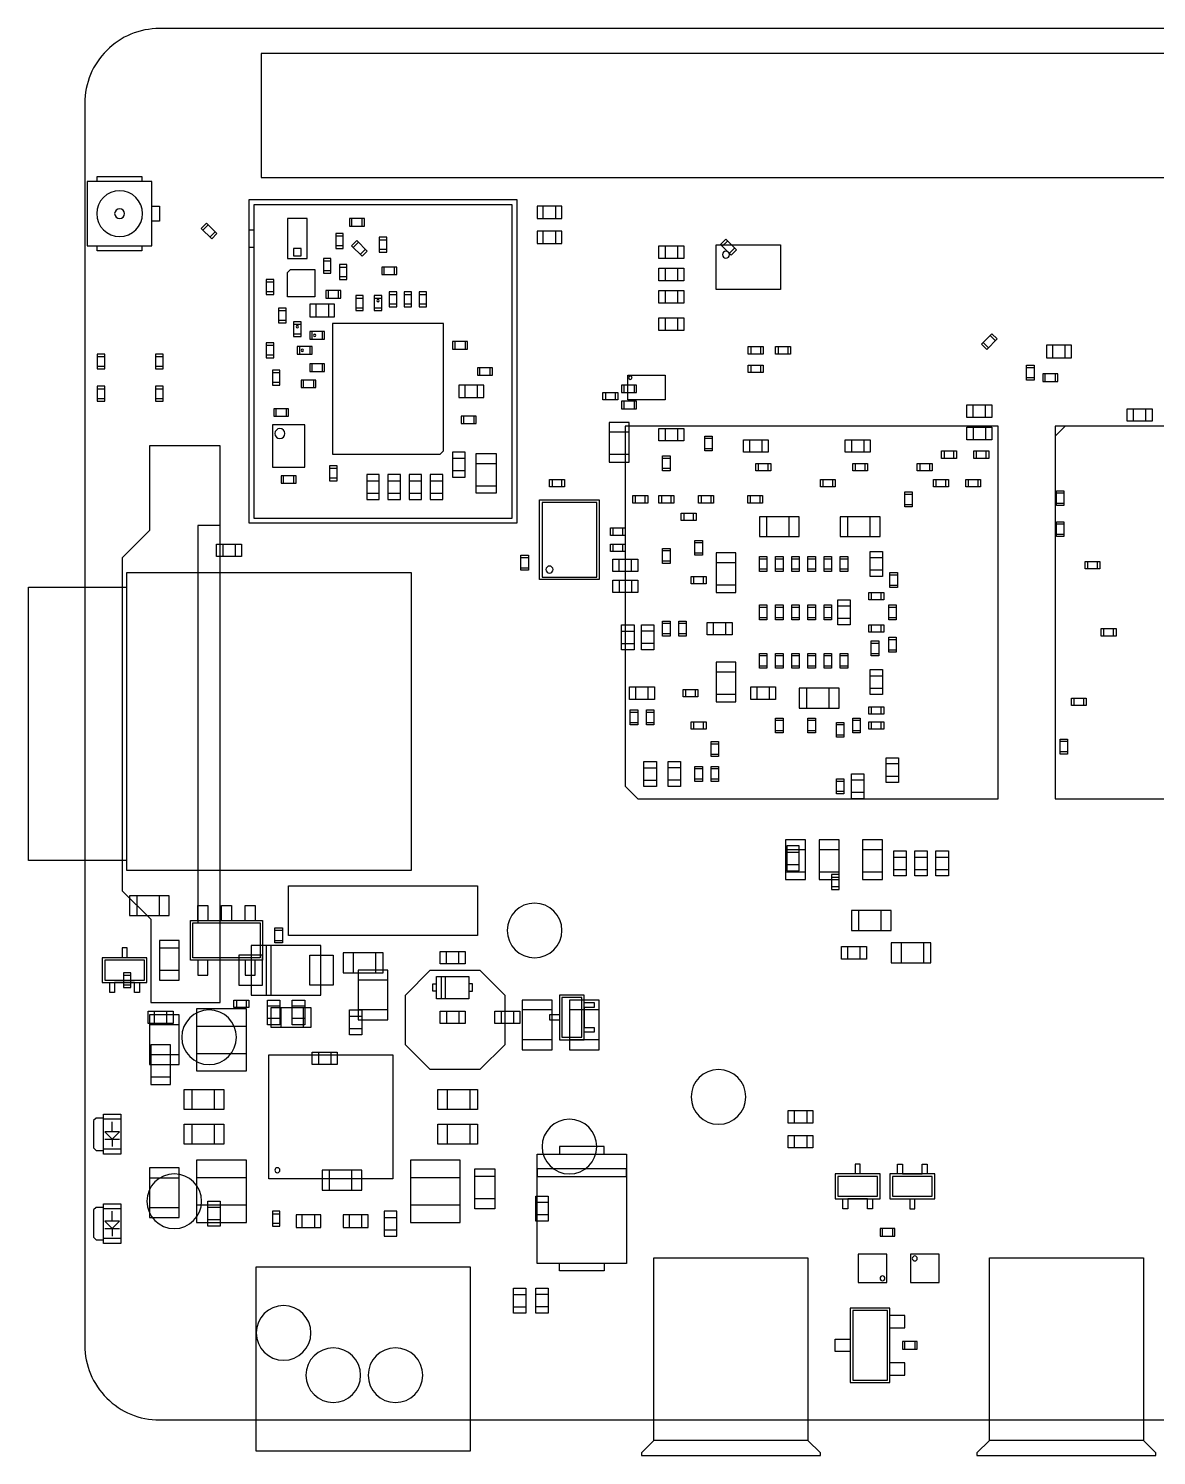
# Model space of a CAD drawing. Header units: centimetres. Extents: x 13.7 to 100.6, y 5.5 to 64.7.
# Drawn here: x 27.04 to 31.58, y 27.83 to 33.58 of the extents above; entities that cross this region are included whole.
import ezdxf

# ---------------------------------------------------------------- set-up
doc = ezdxf.new("R2010")
doc.units = ezdxf.units.CM
doc.header["$LTSCALE"] = 25.4
doc.layers.add('Electronics', color=7, linetype='Continuous', true_color=0xd2359c)

msp = doc.modelspace()

# ---------------------------------------------------------------- linework, layer by layer
at = {"layer": 'Electronics'}
for points in [[(27.5678, 27.9768), (35.4678, 27.9768, 0.414214), (35.7678, 28.2768), (35.7678, 33.2768, 0.414214), (35.4678, 33.5768), (27.5678, 33.5768, 0.414214), (27.2678, 33.2768), (27.2678, 28.2768, 0.414214)], [(28.4528, 32.4818, 1), (28.4428, 32.4818, 1)], [(28.1278, 32.3768, 1), (28.1178, 32.3768, 1)], [(28.1978, 32.3418, 1), (28.1878, 32.3418, 1)], [(28.1478, 32.2818, 1), (28.1378, 32.2818, 1)], [(29.4698, 32.1718, 1), (29.4557, 32.1718, 1)], [(28.0728, 31.9468, 1), (28.0328, 31.9468, 1)], [(29.1519, 31.3993, 1), (29.1236, 31.3993, 1)], [(28.0528, 28.9818, 1), (28.0328, 28.9818, 1)], [(30.6178, 28.6268, 1), (30.5978, 28.6268, 1)], [(30.4878, 28.5468, 1), (30.4678, 28.5468, 1)]]:
    msp.add_lwpolyline(points, format="xyb", close=True, dxfattribs=at)
for points in [[(27.9778, 32.9768), (33.0578, 32.9768), (33.0578, 33.4768), (27.9778, 33.4768), (27.9778, 32.9768)], [(27.3178, 32.9618), (27.3178, 32.9818), (27.4978, 32.9818), (27.4978, 32.9618)], [(27.5378, 32.7018), (27.5378, 32.9618), (27.2778, 32.9618), (27.2778, 32.7018), (27.5378, 32.7018)], [(27.5378, 32.8618), (27.5678, 32.8618), (27.5678, 32.8018), (27.5378, 32.8018)], [(27.9278, 31.5868), (29.0078, 31.5868), (29.0078, 32.8868), (27.9278, 32.8868), (27.9278, 31.5868)], [(27.9478, 31.6068), (28.9878, 31.6068), (28.9878, 32.8668), (27.9478, 32.8668), (27.9478, 31.6068)], [(29.0878, 32.8618), (29.0878, 32.8118), (29.1878, 32.8118), (29.1878, 32.8618), (29.0878, 32.8618)], [(29.1128, 32.8118), (29.1128, 32.8618)], [(29.1628, 32.8118), (29.1628, 32.8618)], [(27.7359, 32.7724), (27.7784, 32.73), (27.7996, 32.7512), (27.7572, 32.7936), (27.7359, 32.7724)], [(28.1628, 32.8118), (28.0828, 32.8118), (28.0828, 32.6518), (28.1628, 32.6518), (28.1628, 32.8118)], [(28.3928, 32.8118), (28.3328, 32.8118), (28.3328, 32.7818), (28.3928, 32.7818), (28.3928, 32.8118)], [(28.3428, 32.7818), (28.3428, 32.8118)], [(28.3828, 32.8118), (28.3828, 32.7818)], [(27.743, 32.7653), (27.7642, 32.7865)], [(27.7925, 32.7582), (27.7713, 32.737)], [(27.9278, 32.7668), (27.9478, 32.7668)], [(28.3078, 32.6918), (28.3078, 32.7518), (28.2778, 32.7518), (28.2778, 32.6918), (28.3078, 32.6918)], [(28.2778, 32.7418), (28.3078, 32.7418)], [(28.4828, 32.6768), (28.4828, 32.7368), (28.4528, 32.7368), (28.4528, 32.6768), (28.4828, 32.6768)], [(29.0878, 32.7618), (29.0878, 32.7118), (29.1878, 32.7118), (29.1878, 32.7618), (29.0878, 32.7618)], [(29.1128, 32.7118), (29.1128, 32.7618)], [(29.1628, 32.7118), (29.1628, 32.7618)], [(27.4978, 32.7018), (27.4978, 32.6818), (27.3178, 32.6818), (27.3178, 32.7018)], [(27.9278, 32.6968), (27.9478, 32.6968)], [(28.3078, 32.7018), (28.2778, 32.7018)], [(28.4046, 32.6812), (28.3622, 32.7236), (28.3409, 32.7024), (28.3834, 32.66), (28.4046, 32.6812)], [(28.348, 32.6953), (28.3692, 32.7165)], [(28.3975, 32.6882), (28.3763, 32.667)], [(28.4528, 32.7268), (28.4828, 32.7268)], [(28.4828, 32.6868), (28.4528, 32.6868)], [(29.5778, 32.6518), (29.5778, 32.7018), (29.6778, 32.7018), (29.6778, 32.6518), (29.5778, 32.6518)], [(29.6028, 32.7018), (29.6028, 32.6518)], [(29.6528, 32.7018), (29.6528, 32.6518)], [(30.0678, 32.7068), (30.0678, 32.5268), (29.8078, 32.5268), (29.8078, 32.7068), (30.0678, 32.7068)], [(29.8896, 32.6862), (29.8472, 32.7286), (29.8259, 32.7074), (29.8684, 32.665), (29.8896, 32.6862)], [(29.833, 32.7003), (29.8542, 32.7215)], [(29.8825, 32.6932), (29.8613, 32.672)], [(28.2578, 32.5918), (28.2578, 32.6518), (28.2278, 32.6518), (28.2278, 32.5918), (28.2578, 32.5918)], [(28.2278, 32.6418), (28.2578, 32.6418)], [(28.2928, 32.6268), (28.2928, 32.5668), (28.3228, 32.5668), (28.3228, 32.6268), (28.2928, 32.6268)], [(27.9978, 32.5668), (27.9978, 32.5068), (28.0278, 32.5068), (28.0278, 32.5668), (27.9978, 32.5668)], [(28.0828, 32.5943), (28.0953, 32.6068), (28.1928, 32.6068), (28.1928, 32.4968), (28.0828, 32.4968), (28.0828, 32.5943)], [(28.2578, 32.6018), (28.2278, 32.6018)], [(28.2928, 32.6168), (28.3228, 32.6168)], [(28.3228, 32.5768), (28.2928, 32.5768)], [(28.4628, 32.5868), (28.5228, 32.5868), (28.5228, 32.6168), (28.4628, 32.6168), (28.4628, 32.5868)], [(28.4728, 32.5868), (28.4728, 32.6168)], [(28.5128, 32.6168), (28.5128, 32.5868)], [(29.5778, 32.5618), (29.5778, 32.6118), (29.6778, 32.6118), (29.6778, 32.5618), (29.5778, 32.5618)], [(29.6028, 32.6118), (29.6028, 32.5618)], [(29.6528, 32.6118), (29.6528, 32.5618)], [(27.9978, 32.5568), (28.0278, 32.5568)], [(28.0278, 32.5168), (27.9978, 32.5168)], [(28.2378, 32.4918), (28.2978, 32.4918), (28.2978, 32.5218), (28.2378, 32.5218), (28.2378, 32.4918)], [(28.2478, 32.4918), (28.2478, 32.5218)], [(28.2878, 32.5218), (28.2878, 32.4918)], [(28.5228, 32.4568), (28.5228, 32.5168), (28.4928, 32.5168), (28.4928, 32.4568), (28.5228, 32.4568)], [(28.4928, 32.5068), (28.5228, 32.5068)], [(28.5828, 32.4568), (28.5828, 32.5168), (28.5528, 32.5168), (28.5528, 32.4568), (28.5828, 32.4568)], [(28.5528, 32.5068), (28.5828, 32.5068)], [(28.6428, 32.4568), (28.6428, 32.5168), (28.6128, 32.5168), (28.6128, 32.4568), (28.6428, 32.4568)], [(28.6128, 32.5068), (28.6428, 32.5068)], [(29.5778, 32.4718), (29.5778, 32.5218), (29.6778, 32.5218), (29.6778, 32.4718), (29.5778, 32.4718)], [(29.6028, 32.5218), (29.6028, 32.4718)], [(29.6528, 32.5218), (29.6528, 32.4718)], [(28.0778, 32.3918), (28.0778, 32.4518), (28.0478, 32.4518), (28.0478, 32.3918), (28.0778, 32.3918)], [(28.2728, 32.4168), (28.2728, 32.4668), (28.1728, 32.4668), (28.1728, 32.4168), (28.2728, 32.4168)], [(28.1978, 32.4668), (28.1978, 32.4168)], [(28.2478, 32.4668), (28.2478, 32.4168)], [(28.3578, 32.5018), (28.3578, 32.4418), (28.3878, 32.4418), (28.3878, 32.5018), (28.3578, 32.5018)], [(28.3578, 32.4918), (28.3878, 32.4918)], [(28.3878, 32.4518), (28.3578, 32.4518)], [(28.4328, 32.5018), (28.4328, 32.4418), (28.4628, 32.4418), (28.4628, 32.5018), (28.4328, 32.5018)], [(28.4328, 32.4918), (28.4628, 32.4918)], [(28.4628, 32.4518), (28.4328, 32.4518)], [(28.5228, 32.4668), (28.4928, 32.4668)], [(28.5828, 32.4668), (28.5528, 32.4668)], [(28.6428, 32.4668), (28.6128, 32.4668)], [(28.0478, 32.4418), (28.0778, 32.4418)], [(28.0778, 32.4018), (28.0478, 32.4018)], [(28.1078, 32.3968), (28.1078, 32.3368), (28.1378, 32.3368), (28.1378, 32.3968), (28.1078, 32.3968)], [(29.5778, 32.3618), (29.5778, 32.4118), (29.6778, 32.4118), (29.6778, 32.3618), (29.5778, 32.3618)], [(29.6028, 32.4118), (29.6028, 32.3618)], [(29.6528, 32.4118), (29.6528, 32.3618)], [(28.1078, 32.3868), (28.1378, 32.3868)], [(28.1378, 32.3468), (28.1078, 32.3468)], [(28.1728, 32.3268), (28.2328, 32.3268), (28.2328, 32.3568), (28.1728, 32.3568), (28.1728, 32.3268)], [(28.1828, 32.3268), (28.1828, 32.3568)], [(28.2228, 32.3568), (28.2228, 32.3268)], [(28.7113, 32.3903), (28.2643, 32.3903), (28.2643, 31.8633), (28.6978, 31.8633), (28.7113, 31.8767), (28.7113, 32.3903)], [(30.8972, 32.285), (30.9396, 32.3274), (30.9184, 32.3486), (30.8759, 32.3062), (30.8972, 32.285)], [(30.9113, 32.3415), (30.9325, 32.3203)], [(27.9978, 32.3118), (27.9978, 32.2518), (28.0278, 32.2518), (28.0278, 32.3118), (27.9978, 32.3118)], [(27.9978, 32.3018), (28.0278, 32.3018)], [(28.1228, 32.2668), (28.1828, 32.2668), (28.1828, 32.2968), (28.1228, 32.2968), (28.1228, 32.2668)], [(28.1328, 32.2668), (28.1328, 32.2968)], [(28.1728, 32.2968), (28.1728, 32.2668)], [(28.7478, 32.2868), (28.8078, 32.2868), (28.8078, 32.3168), (28.7478, 32.3168), (28.7478, 32.2868)], [(28.7578, 32.2868), (28.7578, 32.3168)], [(28.7978, 32.3168), (28.7978, 32.2868)], [(29.9978, 32.2668), (29.9378, 32.2668), (29.9378, 32.2968), (29.9978, 32.2968), (29.9978, 32.2668)], [(29.9478, 32.2968), (29.9478, 32.2668)], [(29.9878, 32.2668), (29.9878, 32.2968)], [(30.1078, 32.2668), (30.0478, 32.2668), (30.0478, 32.2968), (30.1078, 32.2968), (30.1078, 32.2668)], [(30.0578, 32.2968), (30.0578, 32.2668)], [(30.0978, 32.2668), (30.0978, 32.2968)], [(30.9042, 32.292), (30.883, 32.3132)], [(31.1378, 32.3018), (31.1378, 32.2518), (31.2378, 32.2518), (31.2378, 32.3018), (31.1378, 32.3018)], [(31.1628, 32.2518), (31.1628, 32.3018)], [(31.2128, 32.2518), (31.2128, 32.3018)], [(27.3178, 32.2668), (27.3178, 32.2068), (27.3478, 32.2068), (27.3478, 32.2668), (27.3178, 32.2668)], [(27.3178, 32.2568), (27.3478, 32.2568)], [(27.5528, 32.2668), (27.5528, 32.2068), (27.5828, 32.2068), (27.5828, 32.2668), (27.5528, 32.2668)], [(27.5528, 32.2568), (27.5828, 32.2568)], [(28.0278, 32.2618), (27.9978, 32.2618)], [(28.2328, 32.2268), (28.1728, 32.2268), (28.1728, 32.1968), (28.2328, 32.1968), (28.2328, 32.2268)], [(28.1828, 32.1968), (28.1828, 32.2268)], [(28.2228, 32.2268), (28.2228, 32.1968)], [(29.9978, 32.1918), (29.9378, 32.1918), (29.9378, 32.2218), (29.9978, 32.2218), (29.9978, 32.1918)], [(29.9478, 32.2218), (29.9478, 32.1918)], [(29.9878, 32.1918), (29.9878, 32.2218)], [(31.0578, 32.1618), (31.0578, 32.2218), (31.0878, 32.2218), (31.0878, 32.1618), (31.0578, 32.1618)], [(27.3478, 32.2168), (27.3178, 32.2168)], [(27.5828, 32.2168), (27.5528, 32.2168)], [(28.0228, 32.2018), (28.0228, 32.1418), (28.0528, 32.1418), (28.0528, 32.2018), (28.0228, 32.2018)], [(28.0228, 32.1918), (28.0528, 32.1918)], [(28.1978, 32.1618), (28.1378, 32.1618), (28.1378, 32.1318), (28.1978, 32.1318), (28.1978, 32.1618)], [(28.1478, 32.1318), (28.1478, 32.1618)], [(28.1878, 32.1618), (28.1878, 32.1318)], [(28.8478, 32.1818), (28.9078, 32.1818), (28.9078, 32.2118), (28.8478, 32.2118), (28.8478, 32.1818)], [(28.8578, 32.1818), (28.8578, 32.2118)], [(28.8978, 32.2118), (28.8978, 32.1818)], [(29.6028, 32.1818), (29.6028, 32.0818), (29.4528, 32.0818), (29.4528, 32.1818), (29.6028, 32.1818)], [(31.0878, 32.2118), (31.0578, 32.2118)], [(31.0578, 32.1718), (31.0878, 32.1718)], [(31.1228, 32.1568), (31.1828, 32.1568), (31.1828, 32.1868), (31.1228, 32.1868), (31.1228, 32.1568)], [(31.1328, 32.1568), (31.1328, 32.1868)], [(31.1728, 32.1868), (31.1728, 32.1568)], [(27.3178, 32.1368), (27.3178, 32.0768), (27.3478, 32.0768), (27.3478, 32.1368), (27.3178, 32.1368)], [(27.3178, 32.1268), (27.3478, 32.1268)], [(27.5528, 32.1368), (27.5528, 32.0768), (27.5828, 32.0768), (27.5828, 32.1368), (27.5528, 32.1368)], [(27.5528, 32.1268), (27.5828, 32.1268)], [(28.0528, 32.1518), (28.0228, 32.1518)], [(28.7728, 32.1418), (28.7728, 32.0918), (28.8728, 32.0918), (28.8728, 32.1418), (28.7728, 32.1418)], [(28.7978, 32.0918), (28.7978, 32.1418)], [(28.8478, 32.0918), (28.8478, 32.1418)], [(29.3528, 32.1118), (29.4128, 32.1118), (29.4128, 32.0818), (29.3528, 32.0818), (29.3528, 32.1118)], [(29.3628, 32.1118), (29.3628, 32.0818)], [(29.4028, 32.0818), (29.4028, 32.1118)], [(29.4878, 32.1418), (29.4278, 32.1418), (29.4278, 32.1118), (29.4878, 32.1118), (29.4878, 32.1418)], [(29.4378, 32.1118), (29.4378, 32.1418)], [(29.4778, 32.1418), (29.4778, 32.1118)], [(27.3478, 32.0868), (27.3178, 32.0868)], [(27.5828, 32.0868), (27.5528, 32.0868)], [(28.0878, 32.0468), (28.0278, 32.0468), (28.0278, 32.0168), (28.0878, 32.0168), (28.0878, 32.0468)], [(28.0378, 32.0168), (28.0378, 32.0468)], [(28.0778, 32.0468), (28.0778, 32.0168)], [(29.4878, 32.0768), (29.4278, 32.0768), (29.4278, 32.0468), (29.4878, 32.0468), (29.4878, 32.0768)], [(29.4378, 32.0468), (29.4378, 32.0768)], [(29.4778, 32.0768), (29.4778, 32.0468)], [(30.9178, 32.0618), (30.9178, 32.0118), (30.8178, 32.0118), (30.8178, 32.0618), (30.9178, 32.0618)], [(30.8428, 32.0118), (30.8428, 32.0618)], [(30.8928, 32.0118), (30.8928, 32.0618)], [(31.5628, 32.0468), (31.5628, 31.9968), (31.4628, 31.9968), (31.4628, 32.0468), (31.5628, 32.0468)], [(31.4878, 31.9968), (31.4878, 32.0468)], [(31.5378, 31.9968), (31.5378, 32.0468)], [(28.7828, 31.9868), (28.8428, 31.9868), (28.8428, 32.0168), (28.7828, 32.0168), (28.7828, 31.9868)], [(28.7928, 31.9868), (28.7928, 32.0168)], [(28.8328, 32.0168), (28.8328, 31.9868)], [(29.3778, 31.9918), (29.3778, 31.8318), (29.4578, 31.8318), (29.4578, 31.9918), (29.3778, 31.9918)], [(28.0228, 31.8118), (28.1528, 31.8118), (28.1528, 31.9818), (28.0228, 31.9818), (28.0228, 31.8118)], [(29.4578, 31.9518), (29.3778, 31.9518)], [(30.9428, 30.4768), (30.9428, 31.9768), (29.4428, 31.9768), (29.4428, 30.5274), (29.4934, 30.4768), (30.9428, 30.4768)], [(29.5778, 31.9168), (29.5778, 31.9668), (29.6778, 31.9668), (29.6778, 31.9168), (29.5778, 31.9168)], [(29.6028, 31.9668), (29.6028, 31.9168)], [(29.6528, 31.9668), (29.6528, 31.9168)], [(29.7628, 31.8768), (29.7628, 31.9368), (29.7928, 31.9368), (29.7928, 31.8768), (29.7628, 31.8768)], [(30.8178, 31.9218), (30.8178, 31.9718), (30.9178, 31.9718), (30.9178, 31.9218), (30.8178, 31.9218)], [(30.8428, 31.9718), (30.8428, 31.9218)], [(30.8928, 31.9718), (30.8928, 31.9218)], [(31.1728, 31.9768), (31.1728, 31.9368), (31.2128, 31.9768), (31.1728, 31.9768)], [(31.1728, 30.4768), (32.3228, 30.4768), (32.3228, 31.9768), (31.1728, 31.9768), (31.1728, 30.4768)], [(27.8128, 31.8968), (27.5278, 31.8968), (27.5278, 31.5568), (27.4178, 31.4468), (27.4178, 30.1068), (27.5328, 29.9918), (27.5328, 29.6568), (27.8128, 29.6568), (27.8128, 31.8968)], [(29.7928, 31.9268), (29.7628, 31.9268)], [(29.7628, 31.8868), (29.7928, 31.8868)], [(29.9178, 31.8718), (29.9178, 31.9218), (30.0178, 31.9218), (30.0178, 31.8718), (29.9178, 31.8718)], [(29.9428, 31.9218), (29.9428, 31.8718)], [(29.9928, 31.9218), (29.9928, 31.8718)], [(30.3278, 31.8718), (30.3278, 31.9218), (30.4278, 31.9218), (30.4278, 31.8718), (30.3278, 31.8718)], [(30.3528, 31.9218), (30.3528, 31.8718)], [(30.4028, 31.9218), (30.4028, 31.8718)], [(30.7753, 31.8468), (30.7153, 31.8468), (30.7153, 31.8768), (30.7753, 31.8768), (30.7753, 31.8468)], [(30.7253, 31.8768), (30.7253, 31.8468)], [(30.7653, 31.8468), (30.7653, 31.8768)], [(30.8453, 31.8768), (30.9053, 31.8768), (30.9053, 31.8468), (30.8453, 31.8468), (30.8453, 31.8768)], [(30.8553, 31.8768), (30.8553, 31.8468)], [(30.8953, 31.8468), (30.8953, 31.8768)], [(28.2528, 31.8168), (28.2528, 31.7568), (28.2828, 31.7568), (28.2828, 31.8168), (28.2528, 31.8168)], [(28.7478, 31.7718), (28.7978, 31.7718), (28.7978, 31.8718), (28.7478, 31.8718), (28.7478, 31.7718)], [(28.7978, 31.8468), (28.7478, 31.8468)], [(28.9228, 31.8668), (28.9228, 31.7068), (28.8428, 31.7068), (28.8428, 31.8668), (28.9228, 31.8668)], [(28.8428, 31.8268), (28.9228, 31.8268)], [(29.4578, 31.8618), (29.3778, 31.8618)], [(29.5928, 31.7968), (29.5928, 31.8568), (29.6228, 31.8568), (29.6228, 31.7968), (29.5928, 31.7968)], [(29.6228, 31.8468), (29.5928, 31.8468)], [(29.9678, 31.8268), (30.0278, 31.8268), (30.0278, 31.7968), (29.9678, 31.7968), (29.9678, 31.8268)], [(29.9778, 31.8268), (29.9778, 31.7968)], [(30.0178, 31.7968), (30.0178, 31.8268)], [(30.3578, 31.8268), (30.4178, 31.8268), (30.4178, 31.7968), (30.3578, 31.7968), (30.3578, 31.8268)], [(30.3678, 31.8268), (30.3678, 31.7968)], [(30.4078, 31.7968), (30.4078, 31.8268)], [(30.6178, 31.8268), (30.6778, 31.8268), (30.6778, 31.7968), (30.6178, 31.7968), (30.6178, 31.8268)], [(30.6278, 31.8268), (30.6278, 31.7968)], [(30.6678, 31.7968), (30.6678, 31.8268)], [(28.1178, 31.7768), (28.0578, 31.7768), (28.0578, 31.7468), (28.1178, 31.7468), (28.1178, 31.7768)], [(28.0678, 31.7468), (28.0678, 31.7768)], [(28.1078, 31.7768), (28.1078, 31.7468)], [(28.2528, 31.8068), (28.2828, 31.8068)], [(28.2828, 31.7668), (28.2528, 31.7668)], [(28.4528, 31.7818), (28.4028, 31.7818), (28.4028, 31.6818), (28.4528, 31.6818), (28.4528, 31.7818)], [(28.5378, 31.7818), (28.4878, 31.7818), (28.4878, 31.6818), (28.5378, 31.6818), (28.5378, 31.7818)], [(28.6228, 31.7818), (28.5728, 31.7818), (28.5728, 31.6818), (28.6228, 31.6818), (28.6228, 31.7818)], [(28.7078, 31.7818), (28.6578, 31.7818), (28.6578, 31.6818), (28.7078, 31.6818), (28.7078, 31.7818)], [(28.7978, 31.7968), (28.7478, 31.7968)], [(29.1978, 31.7318), (29.1378, 31.7318), (29.1378, 31.7618), (29.1978, 31.7618), (29.1978, 31.7318)], [(29.1478, 31.7618), (29.1478, 31.7318)], [(29.1878, 31.7318), (29.1878, 31.7618)], [(29.5928, 31.8068), (29.6228, 31.8068)], [(30.2878, 31.7318), (30.2278, 31.7318), (30.2278, 31.7618), (30.2878, 31.7618), (30.2878, 31.7318)], [(30.2378, 31.7618), (30.2378, 31.7318)], [(30.2778, 31.7318), (30.2778, 31.7618)], [(30.6828, 31.7618), (30.7428, 31.7618), (30.7428, 31.7318), (30.6828, 31.7318), (30.6828, 31.7618)], [(30.6928, 31.7618), (30.6928, 31.7318)], [(30.7328, 31.7318), (30.7328, 31.7618)], [(30.8728, 31.7318), (30.8128, 31.7318), (30.8128, 31.7618), (30.8728, 31.7618), (30.8728, 31.7318)], [(30.8228, 31.7618), (30.8228, 31.7318)], [(30.8628, 31.7318), (30.8628, 31.7618)], [(28.4028, 31.7568), (28.4528, 31.7568)], [(28.4028, 31.7068), (28.4528, 31.7068)], [(28.4878, 31.7568), (28.5378, 31.7568)], [(28.4878, 31.7068), (28.5378, 31.7068)], [(28.5728, 31.7568), (28.6228, 31.7568)], [(28.5728, 31.7068), (28.6228, 31.7068)], [(28.6578, 31.7568), (28.7078, 31.7568)], [(28.6578, 31.7068), (28.7078, 31.7068)], [(28.8428, 31.7368), (28.9228, 31.7368)], [(30.5978, 31.7118), (30.5978, 31.6518), (30.5678, 31.6518), (30.5678, 31.7118), (30.5978, 31.7118)], [(30.5978, 31.7018), (30.5678, 31.7018)], [(31.2078, 31.7168), (31.2078, 31.6568), (31.1778, 31.6568), (31.1778, 31.7168), (31.2078, 31.7168)], [(31.2078, 31.7068), (31.1778, 31.7068)], [(29.3378, 31.3593), (29.0978, 31.3593), (29.0978, 31.6793), (29.3378, 31.6793), (29.3378, 31.3593), (29.3278, 31.3593)], [(29.3278, 31.3693), (29.3278, 31.6693), (29.1078, 31.6693), (29.1078, 31.3693), (29.3278, 31.3693)], [(29.5328, 31.6668), (29.4728, 31.6668), (29.4728, 31.6968), (29.5328, 31.6968), (29.5328, 31.6668)], [(29.4828, 31.6968), (29.4828, 31.6668)], [(29.5228, 31.6668), (29.5228, 31.6968)], [(29.5778, 31.6968), (29.6378, 31.6968), (29.6378, 31.6668), (29.5778, 31.6668), (29.5778, 31.6968)], [(29.5878, 31.6968), (29.5878, 31.6668)], [(29.6278, 31.6668), (29.6278, 31.6968)], [(29.7378, 31.6968), (29.7978, 31.6968), (29.7978, 31.6668), (29.7378, 31.6668), (29.7378, 31.6968)], [(29.7478, 31.6968), (29.7478, 31.6668)], [(29.7878, 31.6668), (29.7878, 31.6968)], [(29.9353, 31.6968), (29.9953, 31.6968), (29.9953, 31.6668), (29.9353, 31.6668), (29.9353, 31.6968)], [(29.9453, 31.6968), (29.9453, 31.6668)], [(29.9853, 31.6668), (29.9853, 31.6968)], [(30.5678, 31.6618), (30.5978, 31.6618)], [(31.1778, 31.6668), (31.2078, 31.6668)], [(29.6678, 31.6268), (29.7278, 31.6268), (29.7278, 31.5968), (29.6678, 31.5968), (29.6678, 31.6268)], [(29.6778, 31.6268), (29.6778, 31.5968)], [(29.7178, 31.5968), (29.7178, 31.6268)], [(30.1428, 31.6118), (29.9828, 31.6118), (29.9828, 31.5318), (30.1428, 31.5318), (30.1428, 31.6118)], [(30.0128, 31.5318), (30.0128, 31.6118)], [(30.1028, 31.5318), (30.1028, 31.6118)], [(30.4678, 31.6118), (30.3078, 31.6118), (30.3078, 31.5318), (30.4678, 31.5318), (30.4678, 31.6118)], [(30.3378, 31.5318), (30.3378, 31.6118)], [(30.4278, 31.5318), (30.4278, 31.6118)], [(31.2078, 31.5918), (31.2078, 31.5318), (31.1778, 31.5318), (31.1778, 31.5918), (31.2078, 31.5918)], [(27.8128, 31.5768), (27.7228, 31.5768), (27.7228, 29.9768), (27.8128, 29.9768)], [(29.4428, 31.5368), (29.3828, 31.5368), (29.3828, 31.5668), (29.4428, 31.5668), (29.4428, 31.5368)], [(29.3928, 31.5668), (29.3928, 31.5368)], [(29.4328, 31.5368), (29.4328, 31.5668)], [(31.2078, 31.5818), (31.1778, 31.5818)], [(31.1778, 31.5418), (31.2078, 31.5418)], [(27.7978, 31.4518), (27.7978, 31.5018), (27.8978, 31.5018), (27.8978, 31.4518), (27.7978, 31.4518)], [(27.8228, 31.5018), (27.8228, 31.4518)], [(27.8728, 31.5018), (27.8728, 31.4518)], [(29.4428, 31.4718), (29.3828, 31.4718), (29.3828, 31.5018), (29.4428, 31.5018), (29.4428, 31.4718)], [(29.3928, 31.5018), (29.3928, 31.4718)], [(29.4328, 31.4718), (29.4328, 31.5018)], [(29.5928, 31.4243), (29.5928, 31.4843), (29.6228, 31.4843), (29.6228, 31.4243), (29.5928, 31.4243)], [(29.6228, 31.4743), (29.5928, 31.4743)], [(29.7528, 31.5168), (29.7528, 31.4568), (29.7228, 31.4568), (29.7228, 31.5168), (29.7528, 31.5168)], [(29.7528, 31.5068), (29.7228, 31.5068)], [(30.4278, 31.4718), (30.4778, 31.4718), (30.4778, 31.3718), (30.4278, 31.3718), (30.4278, 31.4718)], [(29.0228, 31.3968), (29.0228, 31.4568), (29.0528, 31.4568), (29.0528, 31.3968), (29.0228, 31.3968)], [(29.0528, 31.4468), (29.0228, 31.4468)], [(29.4928, 31.4418), (29.4928, 31.3918), (29.3928, 31.3918), (29.3928, 31.4418), (29.4928, 31.4418)], [(29.4178, 31.3918), (29.4178, 31.4418)], [(29.4678, 31.3918), (29.4678, 31.4418)], [(29.5928, 31.4343), (29.6228, 31.4343)], [(29.7228, 31.4668), (29.7528, 31.4668)], [(29.8078, 31.4668), (29.8078, 31.3068), (29.8878, 31.3068), (29.8878, 31.4668), (29.8078, 31.4668)], [(29.8878, 31.4268), (29.8078, 31.4268)], [(29.9828, 31.3918), (29.9828, 31.4518), (30.0128, 31.4518), (30.0128, 31.3918), (29.9828, 31.3918)], [(30.0128, 31.4418), (29.9828, 31.4418)], [(30.0778, 31.4518), (30.0778, 31.3918), (30.0478, 31.3918), (30.0478, 31.4518), (30.0778, 31.4518)], [(30.0778, 31.4418), (30.0478, 31.4418)], [(30.1128, 31.3918), (30.1128, 31.4518), (30.1428, 31.4518), (30.1428, 31.3918), (30.1128, 31.3918)], [(30.1428, 31.4418), (30.1128, 31.4418)], [(30.2078, 31.4518), (30.2078, 31.3918), (30.1778, 31.3918), (30.1778, 31.4518), (30.2078, 31.4518)], [(30.2078, 31.4418), (30.1778, 31.4418)], [(30.2728, 31.4518), (30.2728, 31.3918), (30.2428, 31.3918), (30.2428, 31.4518), (30.2728, 31.4518)], [(30.2728, 31.4418), (30.2428, 31.4418)], [(30.3078, 31.3918), (30.3078, 31.4518), (30.3378, 31.4518), (30.3378, 31.3918), (30.3078, 31.3918)], [(30.3378, 31.4418), (30.3078, 31.4418)], [(30.4778, 31.4468), (30.4278, 31.4468)], [(31.2928, 31.4318), (31.3528, 31.4318), (31.3528, 31.4018), (31.2928, 31.4018), (31.2928, 31.4318)], [(31.3028, 31.4318), (31.3028, 31.4018)], [(31.3428, 31.4018), (31.3428, 31.4318)], [(27.4363, 30.1878), (27.4363, 31.3868), (28.5813, 31.3868), (28.5813, 30.1878), (27.4363, 30.1878)], [(29.0228, 31.4068), (29.0528, 31.4068)], [(29.7078, 31.3718), (29.7678, 31.3718), (29.7678, 31.3418), (29.7078, 31.3418), (29.7078, 31.3718)], [(29.7178, 31.3718), (29.7178, 31.3418)], [(29.7578, 31.3418), (29.7578, 31.3718)], [(29.9828, 31.4018), (30.0128, 31.4018)], [(30.0478, 31.4018), (30.0778, 31.4018)], [(30.1128, 31.4018), (30.1428, 31.4018)], [(30.1778, 31.4018), (30.2078, 31.4018)], [(30.2428, 31.4018), (30.2728, 31.4018)], [(30.3078, 31.4018), (30.3378, 31.4018)], [(30.4778, 31.3968), (30.4278, 31.3968)], [(30.5078, 31.3268), (30.5078, 31.3868), (30.5378, 31.3868), (30.5378, 31.3268), (30.5078, 31.3268)], [(30.5378, 31.3768), (30.5078, 31.3768)], [(27.4363, 30.2278), (27.0413, 30.2278), (27.0413, 31.3278), (27.4363, 31.3278)], [(29.3928, 31.3068), (29.3928, 31.3568), (29.4928, 31.3568), (29.4928, 31.3068), (29.3928, 31.3068)], [(29.4178, 31.3568), (29.4178, 31.3068)], [(29.4678, 31.3568), (29.4678, 31.3068)], [(29.8878, 31.3368), (29.8078, 31.3368)], [(30.4828, 31.2768), (30.4228, 31.2768), (30.4228, 31.3068), (30.4828, 31.3068), (30.4828, 31.2768)], [(30.4328, 31.3068), (30.4328, 31.2768)], [(30.4728, 31.2768), (30.4728, 31.3068)], [(30.5078, 31.3368), (30.5378, 31.3368)], [(30.0128, 31.2568), (30.0128, 31.1968), (29.9828, 31.1968), (29.9828, 31.2568), (30.0128, 31.2568)], [(30.0128, 31.2468), (29.9828, 31.2468)], [(30.0478, 31.1968), (30.0478, 31.2568), (30.0778, 31.2568), (30.0778, 31.1968), (30.0478, 31.1968)], [(30.0778, 31.2468), (30.0478, 31.2468)], [(30.1428, 31.2568), (30.1428, 31.1968), (30.1128, 31.1968), (30.1128, 31.2568), (30.1428, 31.2568)], [(30.1428, 31.2468), (30.1128, 31.2468)], [(30.1778, 31.1968), (30.1778, 31.2568), (30.2078, 31.2568), (30.2078, 31.1968), (30.1778, 31.1968)], [(30.2078, 31.2468), (30.1778, 31.2468)], [(30.2728, 31.2568), (30.2728, 31.1968), (30.2428, 31.1968), (30.2428, 31.2568), (30.2728, 31.2568)], [(30.2728, 31.2468), (30.2428, 31.2468)], [(30.2978, 31.2768), (30.3478, 31.2768), (30.3478, 31.1768), (30.2978, 31.1768), (30.2978, 31.2768)], [(30.3478, 31.2518), (30.2978, 31.2518)], [(30.5328, 31.2568), (30.5328, 31.1968), (30.5028, 31.1968), (30.5028, 31.2568), (30.5328, 31.2568)], [(30.5328, 31.2468), (30.5028, 31.2468)], [(29.6228, 31.1918), (29.6228, 31.1318), (29.5928, 31.1318), (29.5928, 31.1918), (29.6228, 31.1918)], [(29.6878, 31.1918), (29.6878, 31.1318), (29.6578, 31.1318), (29.6578, 31.1918), (29.6878, 31.1918)], [(29.8728, 31.1868), (29.8728, 31.1368), (29.7728, 31.1368), (29.7728, 31.1868), (29.8728, 31.1868)], [(29.7978, 31.1368), (29.7978, 31.1868)], [(29.8478, 31.1368), (29.8478, 31.1868)], [(29.9828, 31.2068), (30.0128, 31.2068)], [(30.0478, 31.2068), (30.0778, 31.2068)], [(30.1128, 31.2068), (30.1428, 31.2068)], [(30.1778, 31.2068), (30.2078, 31.2068)], [(30.2428, 31.2068), (30.2728, 31.2068)], [(30.3478, 31.2018), (30.2978, 31.2018)], [(30.5028, 31.2068), (30.5328, 31.2068)], [(29.4778, 31.0768), (29.4278, 31.0768), (29.4278, 31.1768), (29.4778, 31.1768), (29.4778, 31.0768)], [(29.4278, 31.1518), (29.4778, 31.1518)], [(29.5078, 31.1768), (29.5578, 31.1768), (29.5578, 31.0768), (29.5078, 31.0768), (29.5078, 31.1768)], [(29.5578, 31.1518), (29.5078, 31.1518)], [(29.6228, 31.1818), (29.5928, 31.1818)], [(29.5928, 31.1418), (29.6228, 31.1418)], [(29.6878, 31.1818), (29.6578, 31.1818)], [(29.6578, 31.1418), (29.6878, 31.1418)], [(30.4228, 31.1768), (30.4828, 31.1768), (30.4828, 31.1468), (30.4228, 31.1468), (30.4228, 31.1768)], [(30.4328, 31.1768), (30.4328, 31.1468)], [(30.4728, 31.1468), (30.4728, 31.1768)], [(31.4178, 31.1318), (31.3578, 31.1318), (31.3578, 31.1618), (31.4178, 31.1618), (31.4178, 31.1318)], [(31.3678, 31.1618), (31.3678, 31.1318)], [(31.4078, 31.1318), (31.4078, 31.1618)], [(29.4278, 31.1018), (29.4778, 31.1018)], [(29.5578, 31.1018), (29.5078, 31.1018)], [(30.4328, 31.0518), (30.4328, 31.1118), (30.4628, 31.1118), (30.4628, 31.0518), (30.4328, 31.0518)], [(30.4628, 31.1018), (30.4328, 31.1018)], [(30.5028, 31.0668), (30.5028, 31.1268), (30.5328, 31.1268), (30.5328, 31.0668), (30.5028, 31.0668)], [(30.5328, 31.1168), (30.5028, 31.1168)], [(30.5028, 31.0768), (30.5328, 31.0768)], [(29.8078, 31.0268), (29.8078, 30.8668), (29.8878, 30.8668), (29.8878, 31.0268), (29.8078, 31.0268)], [(29.9828, 31.0018), (29.9828, 31.0618), (30.0128, 31.0618), (30.0128, 31.0018), (29.9828, 31.0018)], [(30.0128, 31.0518), (29.9828, 31.0518)], [(30.0778, 31.0618), (30.0778, 31.0018), (30.0478, 31.0018), (30.0478, 31.0618), (30.0778, 31.0618)], [(30.0778, 31.0518), (30.0478, 31.0518)], [(30.1128, 31.0018), (30.1128, 31.0618), (30.1428, 31.0618), (30.1428, 31.0018), (30.1128, 31.0018)], [(30.1428, 31.0518), (30.1128, 31.0518)], [(30.2078, 31.0618), (30.2078, 31.0018), (30.1778, 31.0018), (30.1778, 31.0618), (30.2078, 31.0618)], [(30.2078, 31.0518), (30.1778, 31.0518)], [(30.2428, 31.0018), (30.2428, 31.0618), (30.2728, 31.0618), (30.2728, 31.0018), (30.2428, 31.0018)], [(30.2728, 31.0518), (30.2428, 31.0518)], [(30.3378, 31.0618), (30.3378, 31.0018), (30.3078, 31.0018), (30.3078, 31.0618), (30.3378, 31.0618)], [(30.3378, 31.0518), (30.3078, 31.0518)], [(30.4328, 31.0618), (30.4628, 31.0618)], [(29.8878, 30.9868), (29.8078, 30.9868)], [(29.9828, 31.0118), (30.0128, 31.0118)], [(30.0478, 31.0118), (30.0778, 31.0118)], [(30.1128, 31.0118), (30.1428, 31.0118)], [(30.1778, 31.0118), (30.2078, 31.0118)], [(30.2428, 31.0118), (30.2728, 31.0118)], [(30.3078, 31.0118), (30.3378, 31.0118)], [(30.4778, 30.8968), (30.4278, 30.8968), (30.4278, 30.9968), (30.4778, 30.9968), (30.4778, 30.8968)], [(30.4278, 30.9718), (30.4778, 30.9718)], [(29.5603, 30.9268), (29.5603, 30.8768), (29.4603, 30.8768), (29.4603, 30.9268), (29.5603, 30.9268)], [(29.4853, 30.8768), (29.4853, 30.9268)], [(29.5353, 30.8768), (29.5353, 30.9268)], [(29.6753, 30.9168), (29.7353, 30.9168), (29.7353, 30.8868), (29.6753, 30.8868), (29.6753, 30.9168)], [(29.6853, 30.9168), (29.6853, 30.8868)], [(29.7253, 30.8868), (29.7253, 30.9168)], [(30.0478, 30.9268), (30.0478, 30.8768), (29.9478, 30.8768), (29.9478, 30.9268), (30.0478, 30.9268)], [(29.9728, 30.8768), (29.9728, 30.9268)], [(30.0228, 30.8768), (30.0228, 30.9268)], [(30.3028, 30.9218), (30.1428, 30.9218), (30.1428, 30.8418), (30.3028, 30.8418), (30.3028, 30.9218)], [(30.1728, 30.8418), (30.1728, 30.9218)], [(30.2628, 30.8418), (30.2628, 30.9218)], [(30.4278, 30.9218), (30.4778, 30.9218)], [(29.8878, 30.8968), (29.8078, 30.8968)], [(30.4828, 30.8168), (30.4228, 30.8168), (30.4228, 30.8468), (30.4828, 30.8468), (30.4828, 30.8168)], [(30.4328, 30.8468), (30.4328, 30.8168)], [(30.4728, 30.8168), (30.4728, 30.8468)], [(31.2978, 30.8518), (31.2378, 30.8518), (31.2378, 30.8818), (31.2978, 30.8818), (31.2978, 30.8518)], [(31.2478, 30.8818), (31.2478, 30.8518)], [(31.2878, 30.8518), (31.2878, 30.8818)], [(29.4928, 30.8343), (29.4928, 30.7743), (29.4628, 30.7743), (29.4628, 30.8343), (29.4928, 30.8343)], [(29.4928, 30.8243), (29.4628, 30.8243)], [(29.4628, 30.7843), (29.4928, 30.7843)], [(29.5578, 30.8343), (29.5578, 30.7743), (29.5278, 30.7743), (29.5278, 30.8343), (29.5578, 30.8343)], [(29.5578, 30.8243), (29.5278, 30.8243)], [(29.5278, 30.7843), (29.5578, 30.7843)], [(29.7078, 30.7868), (29.7678, 30.7868), (29.7678, 30.7568), (29.7078, 30.7568), (29.7078, 30.7868)], [(29.7178, 30.7868), (29.7178, 30.7568)], [(29.7578, 30.7568), (29.7578, 30.7868)], [(30.0478, 30.7418), (30.0478, 30.8018), (30.0778, 30.8018), (30.0778, 30.7418), (30.0478, 30.7418)], [(30.0778, 30.7918), (30.0478, 30.7918)], [(30.1778, 30.7418), (30.1778, 30.8018), (30.2078, 30.8018), (30.2078, 30.7418), (30.1778, 30.7418)], [(30.2078, 30.7918), (30.1778, 30.7918)], [(30.2928, 30.7243), (30.2928, 30.7843), (30.3228, 30.7843), (30.3228, 30.7243), (30.2928, 30.7243)], [(30.3578, 30.7418), (30.3578, 30.8018), (30.3878, 30.8018), (30.3878, 30.7418), (30.3578, 30.7418)], [(30.3878, 30.7918), (30.3578, 30.7918)], [(30.4228, 30.7868), (30.4828, 30.7868), (30.4828, 30.7568), (30.4228, 30.7568), (30.4228, 30.7868)], [(30.4328, 30.7868), (30.4328, 30.7568)], [(30.4728, 30.7568), (30.4728, 30.7868)], [(30.0478, 30.7518), (30.0778, 30.7518)], [(30.1778, 30.7518), (30.2078, 30.7518)], [(30.3228, 30.7743), (30.2928, 30.7743)], [(30.2928, 30.7343), (30.3228, 30.7343)], [(30.3578, 30.7518), (30.3878, 30.7518)], [(29.7878, 30.6468), (29.7878, 30.7068), (29.8178, 30.7068), (29.8178, 30.6468), (29.7878, 30.6468)], [(29.8178, 30.6968), (29.7878, 30.6968)], [(31.2228, 30.7168), (31.2228, 30.6568), (31.1928, 30.6568), (31.1928, 30.7168), (31.2228, 30.7168)], [(31.2228, 30.7068), (31.1928, 30.7068)], [(29.5678, 30.5268), (29.5178, 30.5268), (29.5178, 30.6268), (29.5678, 30.6268), (29.5678, 30.5268)], [(29.6153, 30.6268), (29.6653, 30.6268), (29.6653, 30.5268), (29.6153, 30.5268), (29.6153, 30.6268)], [(29.7878, 30.6568), (29.8178, 30.6568)], [(30.4928, 30.6418), (30.5428, 30.6418), (30.5428, 30.5418), (30.4928, 30.5418), (30.4928, 30.6418)], [(30.5428, 30.6168), (30.4928, 30.6168)], [(31.1928, 30.6668), (31.2228, 30.6668)], [(29.5178, 30.6018), (29.5678, 30.6018)], [(29.6653, 30.6018), (29.6153, 30.6018)], [(29.7528, 30.6068), (29.7528, 30.5468), (29.7228, 30.5468), (29.7228, 30.6068), (29.7528, 30.6068)], [(29.7528, 30.5968), (29.7228, 30.5968)], [(29.7228, 30.5568), (29.7528, 30.5568)], [(29.8178, 30.6068), (29.8178, 30.5468), (29.7878, 30.5468), (29.7878, 30.6068), (29.8178, 30.6068)], [(29.8178, 30.5968), (29.7878, 30.5968)], [(29.7878, 30.5568), (29.8178, 30.5568)], [(30.3228, 30.5568), (30.3228, 30.4968), (30.2928, 30.4968), (30.2928, 30.5568), (30.3228, 30.5568)], [(30.3528, 30.5768), (30.4028, 30.5768), (30.4028, 30.4768), (30.3528, 30.4768), (30.3528, 30.5768)], [(30.5428, 30.5668), (30.4928, 30.5668)], [(29.5178, 30.5518), (29.5678, 30.5518)], [(29.6653, 30.5518), (29.6153, 30.5518)], [(30.3228, 30.5468), (30.2928, 30.5468)], [(30.2928, 30.5068), (30.3228, 30.5068)], [(30.4028, 30.5518), (30.3528, 30.5518)], [(30.4028, 30.5018), (30.3528, 30.5018)], [(30.0878, 30.3118), (30.0878, 30.1518), (30.1678, 30.1518), (30.1678, 30.3118), (30.0878, 30.3118)], [(30.1678, 30.2718), (30.0878, 30.2718)], [(30.1428, 30.2868), (30.0928, 30.2868), (30.0928, 30.1868), (30.1428, 30.1868), (30.1428, 30.2868)], [(30.2228, 30.3118), (30.2228, 30.1518), (30.3028, 30.1518), (30.3028, 30.3118), (30.2228, 30.3118)], [(30.3028, 30.2718), (30.2228, 30.2718)], [(30.3978, 30.3118), (30.3978, 30.1518), (30.4778, 30.1518), (30.4778, 30.3118), (30.3978, 30.3118)], [(30.4778, 30.2718), (30.3978, 30.2718)], [(30.5728, 30.1668), (30.5228, 30.1668), (30.5228, 30.2668), (30.5728, 30.2668), (30.5728, 30.1668)], [(30.6578, 30.1668), (30.6078, 30.1668), (30.6078, 30.2668), (30.6578, 30.2668), (30.6578, 30.1668)], [(30.7428, 30.1668), (30.6928, 30.1668), (30.6928, 30.2668), (30.7428, 30.2668), (30.7428, 30.1668)], [(30.0928, 30.2618), (30.1428, 30.2618)], [(30.0928, 30.2118), (30.1428, 30.2118)], [(30.5228, 30.2418), (30.5728, 30.2418)], [(30.6078, 30.2418), (30.6578, 30.2418)], [(30.6928, 30.2418), (30.7428, 30.2418)], [(30.1678, 30.1818), (30.0878, 30.1818)], [(30.3028, 30.1818), (30.2228, 30.1818)], [(30.2728, 30.1718), (30.2728, 30.1118), (30.3028, 30.1118), (30.3028, 30.1718), (30.2728, 30.1718)], [(30.2728, 30.1618), (30.3028, 30.1618)], [(30.4778, 30.1818), (30.3978, 30.1818)], [(30.5228, 30.1918), (30.5728, 30.1918)], [(30.6078, 30.1918), (30.6578, 30.1918)], [(30.6928, 30.1918), (30.7428, 30.1918)], [(28.8478, 29.9268), (28.0878, 29.9268), (28.0878, 30.1268), (28.8478, 30.1268), (28.8478, 29.9268)], [(30.3028, 30.1218), (30.2728, 30.1218)], [(27.6078, 30.0868), (27.4478, 30.0868), (27.4478, 30.0068), (27.6078, 30.0068), (27.6078, 30.0868)], [(27.4778, 30.0068), (27.4778, 30.0868)], [(27.5678, 30.0068), (27.5678, 30.0868)], [(27.7228, 29.9868), (27.7228, 30.0468), (27.7628, 30.0468), (27.7628, 29.9868)], [(27.8178, 29.9868), (27.8178, 30.0468), (27.8578, 30.0468), (27.8578, 29.9868)], [(27.9128, 29.9868), (27.9128, 30.0468), (27.9528, 30.0468), (27.9528, 29.9868)], [(27.6928, 29.9868), (27.9828, 29.9868), (27.9828, 29.8268), (27.6928, 29.8268), (27.6928, 29.9868)], [(30.5128, 30.0268), (30.3528, 30.0268), (30.3528, 29.9468), (30.5128, 29.9468), (30.5128, 30.0268)], [(30.3828, 29.9468), (30.3828, 30.0268)], [(30.4728, 29.9468), (30.4728, 30.0268)], [(27.7028, 29.9768), (27.9728, 29.9768), (27.9728, 29.8368), (27.7028, 29.8368), (27.7028, 29.9768)], [(28.0328, 29.8968), (28.0328, 29.9568), (28.0628, 29.9568), (28.0628, 29.8968), (28.0328, 29.8968)], [(28.0628, 29.9468), (28.0328, 29.9468)], [(27.4378, 29.8368), (27.4378, 29.8768), (27.4178, 29.8768), (27.4178, 29.8368)], [(27.6478, 29.7468), (27.6478, 29.9068), (27.5678, 29.9068), (27.5678, 29.7468), (27.6478, 29.7468)], [(27.5678, 29.8768), (27.6478, 29.8768)], [(27.9378, 29.6868), (28.2178, 29.6868), (28.2178, 29.8868), (27.9378, 29.8868), (27.9378, 29.6868)], [(28.0328, 29.9068), (28.0628, 29.9068)], [(30.4128, 29.8818), (30.4128, 29.8318), (30.3128, 29.8318), (30.3128, 29.8818), (30.4128, 29.8818)], [(30.3378, 29.8318), (30.3378, 29.8818)], [(30.3878, 29.8318), (30.3878, 29.8818)], [(30.5128, 29.8168), (30.6728, 29.8168), (30.6728, 29.8968), (30.5128, 29.8968), (30.5128, 29.8168)], [(30.5528, 29.8968), (30.5528, 29.8168)], [(30.6428, 29.8968), (30.6428, 29.8168)], [(27.5178, 29.7368), (27.5178, 29.8368), (27.3378, 29.8368), (27.3378, 29.7368), (27.5178, 29.7368)], [(27.5078, 29.7468), (27.5078, 29.8268), (27.3478, 29.8268), (27.3478, 29.7468), (27.5078, 29.7468)], [(27.7228, 29.8268), (27.7228, 29.7668), (27.7628, 29.7668), (27.7628, 29.8268)], [(27.8878, 29.7268), (27.9828, 29.7268), (27.9828, 29.8468), (27.8878, 29.8468), (27.8878, 29.7268)], [(27.9128, 29.8268), (27.9128, 29.7668), (27.9528, 29.7668), (27.9528, 29.8268)], [(28.2678, 29.7268), (28.1728, 29.7268), (28.1728, 29.8468), (28.2678, 29.8468), (28.2678, 29.7268)], [(28.3078, 29.7768), (28.4678, 29.7768), (28.4678, 29.8568), (28.3078, 29.8568), (28.3078, 29.7768)], [(28.3478, 29.8568), (28.3478, 29.7768)], [(28.4378, 29.8568), (28.4378, 29.7768)], [(28.7978, 29.8618), (28.7978, 29.8118), (28.6978, 29.8118), (28.6978, 29.8618), (28.7978, 29.8618)], [(28.7228, 29.8118), (28.7228, 29.8618)], [(28.7728, 29.8118), (28.7728, 29.8618)], [(27.4528, 29.7168), (27.4528, 29.7768), (27.4228, 29.7768), (27.4228, 29.7168), (27.4528, 29.7168)], [(27.4228, 29.7668), (27.4528, 29.7668)], [(27.5678, 29.7868), (27.6478, 29.7868)], [(28.4878, 29.7868), (28.3678, 29.7868), (28.3678, 29.5868), (28.4878, 29.5868), (28.4878, 29.7868)], [(28.5578, 29.4868), (28.5578, 29.6868), (28.6578, 29.7868), (28.8578, 29.7868), (28.9578, 29.6868), (28.9578, 29.4868), (28.8578, 29.3868), (28.6578, 29.3868), (28.5578, 29.4868)], [(28.6828, 29.7618), (28.8128, 29.7618), (28.8128, 29.6718), (28.6828, 29.6718), (28.6828, 29.7618)], [(27.4878, 29.7368), (27.4878, 29.6968), (27.4678, 29.6968), (27.4678, 29.7368), (27.3878, 29.7368), (27.3878, 29.6968), (27.3678, 29.6968), (27.3678, 29.7368)], [(27.4528, 29.7268), (27.4228, 29.7268)], [(28.4878, 29.7468), (28.3678, 29.7468)], [(28.6828, 29.7018), (28.6678, 29.7018), (28.6678, 29.7318), (28.6828, 29.7318)], [(28.8128, 29.7018), (28.8278, 29.7018), (28.8278, 29.7318), (28.8128, 29.7318)], [(27.9278, 29.6368), (27.8678, 29.6368), (27.8678, 29.6668), (27.9278, 29.6668), (27.9278, 29.6368)], [(27.8778, 29.6668), (27.8778, 29.6368)], [(27.9178, 29.6368), (27.9178, 29.6668)], [(28.0028, 29.6668), (28.0528, 29.6668), (28.0528, 29.5668), (28.0028, 29.5668), (28.0028, 29.6668)], [(28.0528, 29.6418), (28.0028, 29.6418)], [(28.0178, 29.6368), (28.1778, 29.6368), (28.1778, 29.5568), (28.0178, 29.5568), (28.0178, 29.6368)], [(28.0578, 29.5568), (28.0578, 29.6368)], [(28.1028, 29.6668), (28.1528, 29.6668), (28.1528, 29.5668), (28.1028, 29.5668), (28.1028, 29.6668)], [(28.1528, 29.6418), (28.1028, 29.6418)], [(28.1478, 29.5568), (28.1478, 29.6368)], [(29.1478, 29.6668), (29.0278, 29.6668), (29.0278, 29.4668), (29.1478, 29.4668), (29.1478, 29.6668)], [(29.2778, 29.6868), (29.1778, 29.6868), (29.1778, 29.5068), (29.2778, 29.5068), (29.2778, 29.6868)], [(29.2678, 29.6768), (29.1878, 29.6768), (29.1878, 29.5168), (29.2678, 29.5168), (29.2678, 29.6768)], [(29.3378, 29.6668), (29.2178, 29.6668), (29.2178, 29.4668), (29.3378, 29.4668), (29.3378, 29.6668)], [(29.2778, 29.6568), (29.3178, 29.6568), (29.3178, 29.6368), (29.2778, 29.6368), (29.2778, 29.5568), (29.3178, 29.5568), (29.3178, 29.5368), (29.2778, 29.5368)], [(27.6228, 29.6218), (27.6228, 29.5718), (27.5228, 29.5718), (27.5228, 29.6218), (27.6228, 29.6218)], [(27.6478, 29.6068), (27.5278, 29.6068), (27.5278, 29.4068), (27.6478, 29.4068), (27.6478, 29.6068)], [(27.5478, 29.5718), (27.5478, 29.6218)], [(27.5978, 29.5718), (27.5978, 29.6218)], [(27.9178, 29.3818), (27.9178, 29.6318), (27.7178, 29.6318), (27.7178, 29.3818), (27.9178, 29.3818)], [(28.0528, 29.5918), (28.0028, 29.5918)], [(28.1528, 29.5918), (28.1028, 29.5918)], [(28.3828, 29.5268), (28.3328, 29.5268), (28.3328, 29.6268), (28.3828, 29.6268), (28.3828, 29.5268)], [(28.3328, 29.6018), (28.3828, 29.6018)], [(28.4878, 29.6268), (28.3678, 29.6268)], [(28.6978, 29.5718), (28.6978, 29.6218), (28.7978, 29.6218), (28.7978, 29.5718), (28.6978, 29.5718)], [(28.7228, 29.6218), (28.7228, 29.5718)], [(28.7728, 29.6218), (28.7728, 29.5718)], [(28.9178, 29.5718), (28.9178, 29.6218), (29.0178, 29.6218), (29.0178, 29.5718), (28.9178, 29.5718)], [(28.9428, 29.6218), (28.9428, 29.5718)], [(28.9928, 29.6218), (28.9928, 29.5718)], [(29.1478, 29.6268), (29.0278, 29.6268)], [(29.1778, 29.6068), (29.1378, 29.6068), (29.1378, 29.5868), (29.1778, 29.5868)], [(29.3378, 29.6268), (29.2178, 29.6268)], [(27.6478, 29.5668), (27.5278, 29.5668)], [(27.7178, 29.5618), (27.9178, 29.5618)], [(28.3328, 29.5518), (28.3828, 29.5518)], [(27.5328, 29.4868), (27.5328, 29.3268), (27.6128, 29.3268), (27.6128, 29.4868), (27.5328, 29.4868)], [(29.1478, 29.5068), (29.0278, 29.5068)], [(29.3378, 29.5068), (29.2178, 29.5068)], [(27.6478, 29.4468), (27.5278, 29.4468)], [(27.6128, 29.4468), (27.5328, 29.4468)], [(27.7178, 29.4518), (27.9178, 29.4518)], [(28.0078, 28.9468), (28.0078, 29.4468), (28.5078, 29.4468), (28.5078, 28.9468), (28.0078, 28.9468)], [(28.1828, 29.4068), (28.1828, 29.4568), (28.2828, 29.4568), (28.2828, 29.4068), (28.1828, 29.4068)], [(28.2078, 29.4568), (28.2078, 29.4068)], [(28.2578, 29.4568), (28.2578, 29.4068)], [(27.6128, 29.3568), (27.5328, 29.3568)], [(27.8278, 29.2268), (27.6678, 29.2268), (27.6678, 29.3068), (27.8278, 29.3068), (27.8278, 29.2268)], [(27.6978, 29.3068), (27.6978, 29.2268)], [(27.7878, 29.3068), (27.7878, 29.2268)], [(28.6878, 29.3068), (28.8478, 29.3068), (28.8478, 29.2268), (28.6878, 29.2268), (28.6878, 29.3068)], [(28.7278, 29.2268), (28.7278, 29.3068)], [(28.8178, 29.2268), (28.8178, 29.3068)], [(27.3428, 29.1918), (27.3128, 29.1918), (27.3028, 29.1818), (27.3028, 29.0718), (27.3128, 29.0618), (27.3428, 29.0618)], [(27.3428, 29.0468), (27.3428, 29.2068), (27.4128, 29.2068), (27.4128, 29.0468), (27.3428, 29.0468)], [(27.4128, 29.1868), (27.3428, 29.1868)], [(27.3778, 29.1368), (27.3778, 29.1768)], [(30.0978, 29.1718), (30.0978, 29.2218), (30.1978, 29.2218), (30.1978, 29.1718), (30.0978, 29.1718)], [(30.1228, 29.2218), (30.1228, 29.1718)], [(30.1728, 29.2218), (30.1728, 29.1718)], [(27.3778, 29.1068), (27.4078, 29.1368), (27.3478, 29.1368), (27.3778, 29.1068), (27.3778, 29.0768)], [(27.8278, 29.0868), (27.6678, 29.0868), (27.6678, 29.1668), (27.8278, 29.1668), (27.8278, 29.0868)], [(27.6978, 29.1668), (27.6978, 29.0868)], [(27.7878, 29.1668), (27.7878, 29.0868)], [(28.6878, 29.1668), (28.8478, 29.1668), (28.8478, 29.0868), (28.6878, 29.0868), (28.6878, 29.1668)], [(28.7278, 29.0868), (28.7278, 29.1668)], [(28.8178, 29.0868), (28.8178, 29.1668)], [(30.0978, 29.0718), (30.0978, 29.1218), (30.1978, 29.1218), (30.1978, 29.0718), (30.0978, 29.0718)], [(30.1228, 29.1218), (30.1228, 29.0718)], [(30.1728, 29.1218), (30.1728, 29.0718)], [(27.4128, 29.0668), (27.3428, 29.0668)], [(27.3478, 29.1068), (27.4078, 29.1068)], [(29.3578, 29.0468), (29.3578, 29.0768), (29.1778, 29.0768), (29.1778, 29.0468)], [(27.7178, 29.0218), (27.7178, 28.7718), (27.9178, 28.7718), (27.9178, 29.0218), (27.7178, 29.0218)], [(28.5778, 29.0218), (28.5778, 28.7718), (28.7778, 28.7718), (28.7778, 29.0218), (28.5778, 29.0218)], [(29.4478, 29.0468), (29.4478, 28.6068), (29.0878, 28.6068), (29.0878, 29.0468), (29.4478, 29.0468)], [(30.3878, 28.9668), (30.3878, 29.0068), (30.3678, 29.0068), (30.3678, 28.9668)], [(30.5378, 28.9668), (30.5378, 29.0068), (30.5578, 29.0068), (30.5578, 28.9668), (30.6378, 28.9668), (30.6378, 29.0068), (30.6578, 29.0068), (30.6578, 28.9668)], [(27.5278, 28.7918), (27.6478, 28.7918), (27.6478, 28.9918), (27.5278, 28.9918), (27.5278, 28.7918)], [(27.5278, 28.9518), (27.6478, 28.9518)], [(27.9178, 28.9518), (27.7178, 28.9518)], [(28.3828, 28.9818), (28.2228, 28.9818), (28.2228, 28.9018), (28.3828, 28.9018), (28.3828, 28.9818)], [(28.2528, 28.9018), (28.2528, 28.9818)], [(28.3428, 28.9018), (28.3428, 28.9818)], [(28.7778, 28.9518), (28.5778, 28.9518)], [(28.8378, 28.8268), (28.8378, 28.9868), (28.9178, 28.9868), (28.9178, 28.8268), (28.8378, 28.8268)], [(28.9178, 28.9568), (28.8378, 28.9568)], [(30.4678, 28.8668), (30.4678, 28.9668), (30.2878, 28.9668), (30.2878, 28.8668), (30.4678, 28.8668)], [(30.4578, 28.8768), (30.4578, 28.9568), (30.2978, 28.9568), (30.2978, 28.8768), (30.4578, 28.8768)], [(30.5078, 28.9668), (30.5078, 28.8668), (30.6878, 28.8668), (30.6878, 28.9668), (30.5078, 28.9668)], [(30.5178, 28.9568), (30.5178, 28.8768), (30.6778, 28.8768), (30.6778, 28.9568), (30.5178, 28.9568)], [(27.3428, 28.8318), (27.3128, 28.8318), (27.3028, 28.8218), (27.3028, 28.7118), (27.3128, 28.7018), (27.3428, 28.7018)], [(27.3428, 28.6868), (27.3428, 28.8468), (27.4128, 28.8468), (27.4128, 28.6868), (27.3428, 28.6868)], [(27.5278, 28.8318), (27.6478, 28.8318)], [(27.9178, 28.8418), (27.7178, 28.8418)], [(27.7628, 28.8568), (27.8128, 28.8568), (27.8128, 28.7568), (27.7628, 28.7568), (27.7628, 28.8568)], [(27.8128, 28.8318), (27.7628, 28.8318)], [(28.7778, 28.8418), (28.5778, 28.8418)], [(28.9178, 28.8668), (28.8378, 28.8668)], [(29.0828, 28.8768), (29.1328, 28.8768), (29.1328, 28.7768), (29.0828, 28.7768), (29.0828, 28.8768)], [(29.1328, 28.8518), (29.0828, 28.8518)], [(30.4378, 28.8668), (30.4378, 28.8268), (30.4178, 28.8268), (30.4178, 28.8668), (30.3378, 28.8668), (30.3378, 28.8268), (30.3178, 28.8268), (30.3178, 28.8668)], [(30.5878, 28.8668), (30.5878, 28.8268), (30.6078, 28.8268), (30.6078, 28.8668)], [(27.4128, 28.8268), (27.3428, 28.8268)], [(27.3778, 28.7468), (27.4078, 28.7768), (27.3478, 28.7768), (27.3778, 28.7468), (27.3778, 28.7168)], [(27.3778, 28.7768), (27.3778, 28.8168)], [(27.8128, 28.7818), (27.7628, 28.7818)], [(28.0228, 28.8168), (28.0228, 28.7568), (28.0528, 28.7568), (28.0528, 28.8168), (28.0228, 28.8168)], [(28.0228, 28.8068), (28.0528, 28.8068)], [(28.1178, 28.8018), (28.1178, 28.7518), (28.2178, 28.7518), (28.2178, 28.8018), (28.1178, 28.8018)], [(28.1428, 28.7518), (28.1428, 28.8018)], [(28.1928, 28.7518), (28.1928, 28.8018)], [(28.3078, 28.8018), (28.3078, 28.7518), (28.4078, 28.7518), (28.4078, 28.8018), (28.3078, 28.8018)], [(28.3328, 28.7518), (28.3328, 28.8018)], [(28.3828, 28.7518), (28.3828, 28.8018)], [(28.5228, 28.8168), (28.4728, 28.8168), (28.4728, 28.7168), (28.5228, 28.7168), (28.5228, 28.8168)], [(28.4728, 28.7918), (28.5228, 28.7918)], [(29.1328, 28.8018), (29.0828, 28.8018)], [(27.3478, 28.7468), (27.4078, 28.7468)], [(28.0528, 28.7668), (28.0228, 28.7668)], [(28.4728, 28.7418), (28.5228, 28.7418)], [(30.5278, 28.7468), (30.4678, 28.7468), (30.4678, 28.7168), (30.5278, 28.7168), (30.5278, 28.7468)], [(30.4778, 28.7168), (30.4778, 28.7468)], [(30.5178, 28.7468), (30.5178, 28.7168)], [(27.4128, 28.7068), (27.3428, 28.7068)], [(29.3578, 28.6068), (29.3578, 28.5768), (29.1778, 28.5768), (29.1778, 28.6068)], [(29.5578, 27.8938), (29.5578, 28.6288), (30.1778, 28.6288), (30.1778, 27.8938), (29.5578, 27.8938), (29.5078, 27.8438), (29.5078, 27.8338), (30.2278, 27.8338), (30.2278, 27.8438), (30.1778, 27.8938)], [(30.4953, 28.6443), (30.3803, 28.6443), (30.3803, 28.5293), (30.4953, 28.5293), (30.4953, 28.6443)], [(30.5903, 28.5293), (30.7053, 28.5293), (30.7053, 28.6443), (30.5903, 28.6443), (30.5903, 28.5293)], [(30.9078, 27.8938), (30.9078, 28.6288), (31.5278, 28.6288), (31.5278, 27.8938), (30.9078, 27.8938), (30.8578, 27.8438), (30.8578, 27.8338), (31.5778, 27.8338), (31.5778, 27.8438), (31.5278, 27.8938)], [(27.9553, 27.8518), (28.8203, 27.8518), (28.8203, 28.5918), (27.9553, 28.5918)], [(27.9553, 28.5918), (27.9553, 27.8518)], [(29.0428, 28.4068), (28.9928, 28.4068), (28.9928, 28.5068), (29.0428, 28.5068), (29.0428, 28.4068)], [(29.0828, 28.5068), (29.1328, 28.5068), (29.1328, 28.4068), (29.0828, 28.4068), (29.0828, 28.5068)], [(28.9928, 28.4818), (29.0428, 28.4818)], [(28.9928, 28.4318), (29.0428, 28.4318)], [(29.1328, 28.4818), (29.0828, 28.4818)], [(29.1328, 28.4318), (29.0828, 28.4318)], [(30.5078, 28.1268), (30.5078, 28.4268), (30.3478, 28.4268), (30.3478, 28.1268), (30.5078, 28.1268)], [(30.4978, 28.1368), (30.4978, 28.4168), (30.3578, 28.4168), (30.3578, 28.1368), (30.4978, 28.1368)], [(30.5078, 28.3468), (30.5678, 28.3468), (30.5678, 28.3968), (30.5078, 28.3968)], [(30.3478, 28.2518), (30.2878, 28.2518), (30.2878, 28.3018), (30.3478, 28.3018)], [(30.6178, 28.2918), (30.5578, 28.2918), (30.5578, 28.2618), (30.6178, 28.2618), (30.6178, 28.2918)], [(30.5678, 28.2618), (30.5678, 28.2918)], [(30.6078, 28.2918), (30.6078, 28.2618)], [(30.5078, 28.1568), (30.5678, 28.1568), (30.5678, 28.2068), (30.5078, 28.2068)]]:
    msp.add_lwpolyline(points, dxfattribs=at)
for points in [[(27.5, 32.8318, 1), (27.3156, 32.8318, 1), (27.5, 32.8318, 1)], [(27.4278, 32.8318, 1), (27.3878, 32.8318, 1), (27.4278, 32.8318, 1)], [(29.8619, 32.6668, 1), (29.8336, 32.6668, 1), (29.8619, 32.6668, 1)], [(29.1878, 29.9468, 1), (28.9678, 29.9468, 1), (29.1878, 29.9468, 1)], [(27.8778, 29.5168, 1), (27.6578, 29.5168, 1), (27.8778, 29.5168, 1)], [(29.9278, 29.2768, 1), (29.7078, 29.2768, 1), (29.9278, 29.2768, 1)], [(29.3278, 29.0768, 1), (29.1078, 29.0768, 1), (29.3278, 29.0768, 1)], [(27.7378, 28.8568, 1), (27.5178, 28.8568, 1), (27.7378, 28.8568, 1)], [(28.1778, 28.3268, 1), (27.9578, 28.3268, 1), (28.1778, 28.3268, 1)], [(28.3778, 28.1568, 1), (28.1578, 28.1568, 1), (28.3778, 28.1568, 1)], [(28.6278, 28.1568, 1), (28.4078, 28.1568, 1), (28.6278, 28.1568, 1)]]:
    msp.add_lwpolyline(points, format="xyb", dxfattribs=at)
for points in [[(28.1378, 32.6618), (28.1378, 32.6918), (28.1078, 32.6918), (28.1078, 32.6618)], [(27.9978, 29.8868), (27.9978, 29.6868), (28.0178, 29.6868), (28.0178, 29.8868)], [(28.7028, 29.6718), (28.7028, 29.7618), (28.7178, 29.7618), (28.7178, 29.6718)], [(29.4478, 28.9868), (29.0878, 28.9868), (29.0878, 28.9568), (29.4478, 28.9568)]]:
    msp.add_lwpolyline(points, close=True, dxfattribs=at)

doc.saveas('drawing.dxf')
